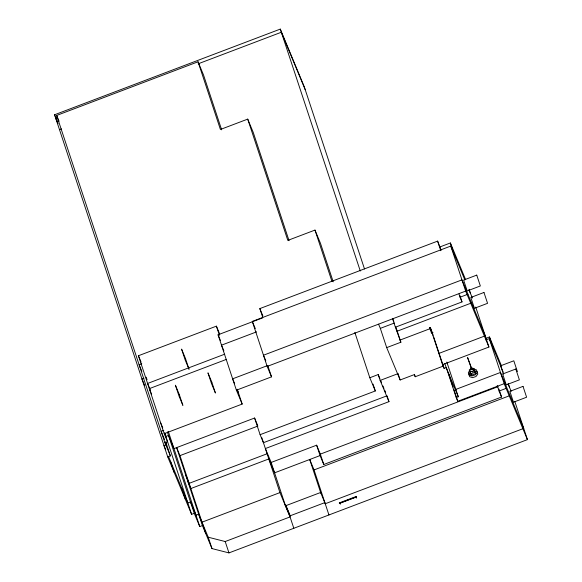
<?xml version="1.0" encoding="UTF-8"?>
<svg xmlns="http://www.w3.org/2000/svg" width="582" height="582" viewBox="0 0 582 582"><rect width="100%" height="100%" fill="white"/><g stroke="black" fill="none" stroke-linecap="round" stroke-linejoin="round"><path stroke-width="0.87" d="M470.351 368.952L471.071 367.591L467.593 357.566L471.5 367.948M473.413 370.639L472.693 372L471.187 371.483M468.903 374.277L470.751 371.774L474.126 370.676L477.051 371.614L477.815 374.044L475.96 376.539L472.584 377.645L469.659 376.707L468.328 372.553L470.183 370.05L473.559 368.952L476.483 369.89L477.24 372.32L475.392 374.815L472.017 375.921L469.092 374.983M167.347 431.96L194.257 513.339L191.602 514.35L167.725 456.906L54.57 114.77L280.291 29.1L304.175 86.536L364.507 268.971M167.725 456.906L170.381 455.902L164.881 442.691L56.658 115.447L198.033 61.787L203.525 74.998L221.662 129.837M57.312 117.273L55.61 117.92L58.033 123.74M198.171 63.809L281.332 32.25L305.215 89.686M59.495 129.67L61.488 128.913M289.05 240.708L253.206 132.325L247.714 119.114L220.418 129.473L198.033 61.787M333.202 281.804L320.471 243.305L314.978 230.086L287.821 240.395L247.714 119.114M262.744 317.379L259.834 308.598L437.62 241.115L441.083 250.093M164.881 442.691L167.536 441.68L164.204 433.67L138.436 355.74L216.395 326.146L219.727 334.163M440.028 246.899L450.373 242.97L465.593 279.571M164.204 433.67L242.17 404.075L236.394 390.195L271.525 376.86L267.182 366.427L252.297 321.41L450.781 246.07L464.88 279.971M141.768 363.75L139.113 364.761L141.855 371.367M236.394 390.195L218.068 334.788L262.708 317.845M256.633 331.842L221.502 345.17L223.881 350.888M143.943 378.22L141.95 378.977L144.722 385.64M224.717 354.183L147.602 383.451L150.6 390.668M226.434 359.378L149.319 388.645L151.647 394.254M267.764 365.496L232.633 378.824L234.677 383.727M267.182 366.427L465.673 291.095L450.781 246.07M443.411 366.042L415.221 376.743L414.333 374.597L400.154 379.981L386.695 347.621L400.882 342.238L395.382 327.208L462.006 301.927L460.064 297.213L468.023 294.186M386.695 347.621L380.33 328.372L394.509 322.988M397.055 331.238L471.507 302.975M399.987 340.099L429.829 328.772L429.465 327.673L430.222 327.39L431.466 330.372M163.782 430.316L161.127 431.32L164.56 439.585M429.465 327.673L431.604 333.042L432.986 332.518M257.593 425.238L254.596 418.022L173.982 448.62L168.489 435.409L165.834 436.413L164.451 433.088M285.718 506.486L271.154 462.45L265.377 448.562L388.972 401.653L387.03 395.789L263.442 442.698L260.11 434.681L375.317 390.959L369.817 377.747L378.205 374.561L379.901 378.642M438.835 353.434L484.384 336.149M485.483 338.484L489.462 336.971L501.524 365.976M205.744 533.556L179.969 455.626L257.928 426.039M485.897 339.939L489.28 338.651L503.234 372.218M388.972 401.653L380.148 380.424L398.183 373.586M444.764 363.357L446.168 367.591L444.095 368.377L442.546 364.645L488.931 347.032L475.72 307.085M469.754 371.425L469.288 370.021L473.741 368.333L475.77 373.498L471.318 375.186L470.067 372.182M471.318 375.186L470.86 373.782L475.305 372.094M267.094 453.756L189.135 483.344L185.804 475.327M455.757 389.431L500.462 372.465L523.72 428.41M271.154 462.45L316.63 445.186L320.34 454.12L323.781 464.501L501.568 397.026L498.927 389.038M489.28 338.651L504.165 383.676L457.779 401.282L456.223 397.55L458.296 396.764L446.816 362.048M320.34 454.12L498.134 386.637M316.63 445.186L320.064 455.568L274.588 472.831L268.811 458.943L190.852 488.538L187.52 480.521M501.568 397.026L499.087 391.06L506.253 388.339M328.939 514.954L314.054 469.929L509.148 395.884M201.983 522.192L279.942 492.605L261.762 437.62M194.257 513.339L199.757 526.55L202.412 525.546L176.637 447.616L179.969 455.626M324.843 502.63L290.112 515.812L285.595 504.769L285.202 504.921L289.538 515.354L293.815 528.281M290.112 515.812L285.886 505.663L320.624 492.481L325.236 503.743L522.876 428.73M168.424 456.266L187.848 502.979L190.503 501.975L195.996 515.186L198.651 514.175L208.232 537.215L225.198 541.536L290.054 516.918L279.942 492.605M339.328 502.884L356.366 496.417L356.526 496.802L339.481 503.263L339.328 502.884L339.495 503.401L356.533 496.933L356.366 496.417M202.412 525.546L211.986 548.579L228.959 552.9L527.43 439.621L514.779 401.362M472.577 368.108L471.071 367.591L471.631 369.279M469.027 289.96L472.395 298.042M508.057 383.822L511.163 391.279M485.228 335.829L461.963 279.884L263.479 355.216L265.814 360.833M465.673 291.095L488.931 347.032M504.165 383.676L527.43 439.621M474.519 370.494L475.77 373.498M469.288 370.021L470.86 373.782M446.168 367.591L458.296 396.764M392.588 318.369L393.868 321.453M378.591 324.196L380.33 328.372M380.584 380.279L381.596 382.723M382.956 385.99L383.974 388.441M384.651 390.071L385.67 392.523M259.834 308.598L262.875 315.902M320.064 455.568L323.781 464.501M252.297 321.41L255.302 328.626M314.054 469.929L309.711 459.496L320.893 493.31M218.068 334.788L220.447 340.506M237.049 389.445L238.409 392.712M56.658 115.447L59.066 121.223M54.57 114.77L57.342 121.427M138.436 355.74L141.099 362.15M160.45 422.299L162.778 427.908M165.586 442.058L166.619 444.539L163.964 445.543L165.681 449.668M517.405 371.651L513.811 360.796L500.673 365.787L503.437 374.139M508.377 383.938L509.439 387.132M489.462 336.971L492.896 347.352M469.092 289.29L470.416 293.284M450.373 242.97L453.815 253.352M497.239 385.473L499.087 391.06M459.896 295.532L462.006 301.927M459.009 294.019L460.064 297.213M437.62 241.115L440.792 250.704M473.741 368.333L474.206 369.737M448.271 372.538L453.058 387.015M453.982 389.802L454.346 390.908M454.615 391.708L457.779 401.282M446.423 367.911L456.223 397.55M431.779 331.122L433.175 335.356M433.736 337.051L444.095 368.377M430.222 327.39L442.546 364.645M431.24 331.944L431.604 333.042M414.42 374.321L415.221 376.743M395.898 327.179L400.882 342.238M392.479 318.427L395.382 327.208M398.212 374.124L400.154 379.981M280.291 29.1L360.294 271.008M378.205 374.561L380.148 380.424M373.047 384.113L375.317 390.959M354.824 332.395L369.817 377.747M314.978 230.086L331.958 281.426M356.155 497.523L356.351 498.119M340.194 503.576L340.39 504.172M267.815 365.649L271.525 376.86M285.595 504.769L285.886 505.663M254.596 418.022L260.11 434.681M216.395 326.146L219.429 335.312M237.267 389.263L242.17 404.075M225.198 541.536L228.959 552.9M208.232 537.215L211.986 548.579M168.278 431.364L199.757 526.55M146.213 377.187L147.042 379.711M164.691 432.964L191.602 514.35M181.649 488.072L185.403 499.436M165.775 441.978L170.381 455.902M170.482 461.213L174.236 472.584M476.753 275.111L463.614 280.095L467.201 290.949L480.339 285.966L476.753 275.111M483.969 292.47L470.831 297.453L474.425 308.307L487.563 303.324L483.969 292.47M515.798 369.01L502.659 374L506.245 384.855L519.384 379.864L515.798 369.01M523.014 386.368L509.876 391.359L513.47 402.213L526.601 397.222L523.014 386.368M211.826 382.17L207.956 372.851L211.542 383.705L215.42 393.025L211.826 382.17M185.447 358.41L181.577 349.091L185.163 359.945L189.034 369.264L185.447 358.41M179.292 394.516L175.415 385.204L179.009 396.058L182.879 405.37L179.292 394.516"/></g></svg>
